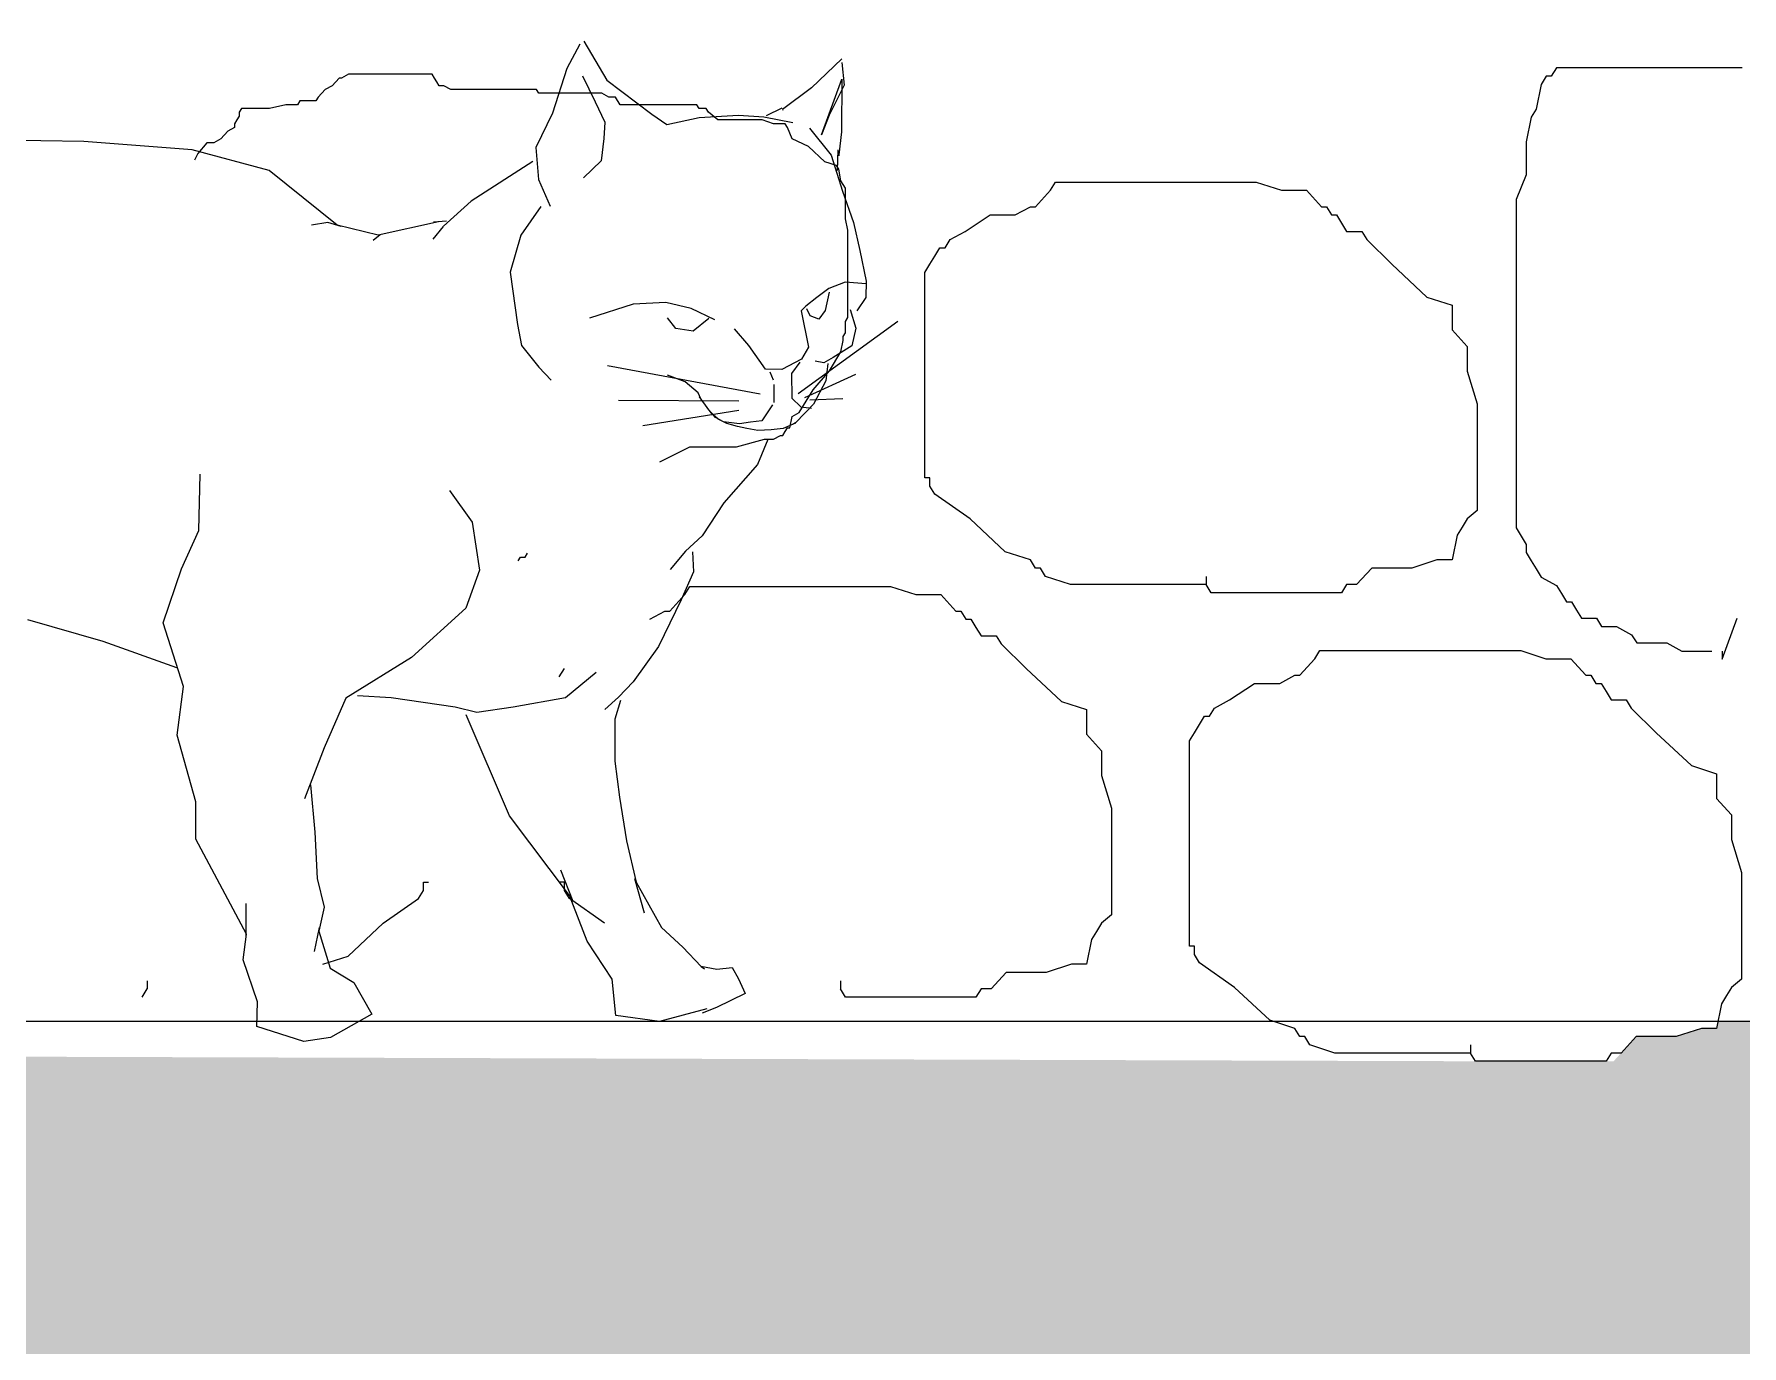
# Model space of a CAD drawing. Header units: centimetres. Extents: x 2280 to 32242, y -4577 to 2534.
# Drawn here: x 29976.5 to 30031.4, y -2743.9 to -2701.7 of the extents above; entities that cross this region are included whole.
import ezdxf

# ---------------------------------------------------------------- set-up
doc = ezdxf.new("R2010")
doc.units = ezdxf.units.CM
doc.layers.add('dim', color=40, linetype='Continuous', lineweight=0)
doc.layers.add('obiekty', color=22, linetype='Continuous', lineweight=5)

msp = doc.modelspace()

# ---------------------------------------------------------------- hatches: boundary and pattern name
at = {"layer": 'dim'}
h = msp.add_hatch(color=7, dxfattribs=at)
h.dxf.hatch_style = 1
edge = h.paths.add_edge_path()
edge.add_line((30407.969, -2698.482), (30469.757, -2759.639))
edge.add_line((30469.757, -2759.639), (30469.757, -2733.458))
edge.add_line((30469.757, -2733.458), (30444.105, -2707.597))
edge.add_spline(control_points=[(30444.105, -2707.597), (30442.899, -2707.235), (30442.12, -2707.182), (30441.723, -2707.401)], knot_values=[35.673287, 35.673287, 35.673287, 35.673287, 41.147763, 41.147763, 41.147763, 41.147763], degree=3, periodic=0)
edge.add_spline(control_points=[(30441.723, -2707.401), (30441.64, -2707.486), (30441.557, -2707.57), (30441.474, -2707.654)], knot_values=[0, 0, 0, 0, 0.301407, 0.301407, 0.301407, 0.301407], degree=3, periodic=0)
edge.add_spline(control_points=[(30441.474, -2707.654), (30441.527, -2707.548), (30441.609, -2707.464), (30441.723, -2707.401)], knot_values=[41.147763, 41.147763, 41.147763, 41.147763, 42.704936, 42.704936, 42.704936, 42.704936], degree=3, periodic=0)
edge.add_spline(control_points=[(30444.105, -2707.597), (30442.899, -2707.235), (30442.12, -2707.182), (30441.723, -2707.401)], knot_values=[35.673287, 35.673287, 35.673287, 35.673287, 41.147763, 41.147763, 41.147763, 41.147763], degree=3, periodic=0)
edge.add_spline(control_points=[(30441.723, -2707.401), (30442.09, -2707.027), (30442.455, -2706.652), (30442.801, -2706.282)], knot_values=[0.301407, 0.301407, 0.301407, 0.301407, 1.642507, 1.642507, 1.642507, 1.642507], degree=3, periodic=0)
edge.add_line((30442.801, -2706.282), (30421.712, -2685.02))
edge.add_spline(control_points=[(30421.712, -2685.02), (30420.716, -2684.757), (30420.058, -2684.735), (30419.703, -2684.931)], knot_values=[36.26063, 36.26063, 36.26063, 36.26063, 41.147763, 41.147763, 41.147763, 41.147763], degree=3, periodic=0)
edge.add_spline(control_points=[(30419.703, -2684.931), (30419.62, -2685.015), (30419.537, -2685.099), (30419.454, -2685.184)], knot_values=[0, 0, 0, 0, 0.301407, 0.301407, 0.301407, 0.301407], degree=3, periodic=0)
edge.add_spline(control_points=[(30419.454, -2685.184), (30419.507, -2685.078), (30419.589, -2684.993), (30419.703, -2684.931)], knot_values=[41.147763, 41.147763, 41.147763, 41.147763, 42.704936, 42.704936, 42.704936, 42.704936], degree=3, periodic=0)
edge.add_spline(control_points=[(30421.712, -2685.02), (30420.716, -2684.757), (30420.058, -2684.735), (30419.703, -2684.931)], knot_values=[36.26063, 36.26063, 36.26063, 36.26063, 41.147763, 41.147763, 41.147763, 41.147763], degree=3, periodic=0)
edge.add_spline(control_points=[(30419.703, -2684.931), (30420.025, -2684.603), (30420.344, -2684.276), (30420.65, -2683.95)], knot_values=[0.301407, 0.301407, 0.301407, 0.301407, 1.474772, 1.474772, 1.474772, 1.474772], degree=3, periodic=0)
edge.add_line((30420.65, -2683.95), (30378.491, -2641.447))
edge.add_spline(control_points=[(30378.491, -2641.447), (30377.285, -2641.086), (30376.507, -2641.033), (30376.109, -2641.252)], knot_values=[35.673287, 35.673287, 35.673287, 35.673287, 41.147763, 41.147763, 41.147763, 41.147763], degree=3, periodic=0)
edge.add_spline(control_points=[(30376.109, -2641.252), (30376.026, -2641.336), (30375.943, -2641.421), (30375.86, -2641.505)], knot_values=[0, 0, 0, 0, 0.301407, 0.301407, 0.301407, 0.301407], degree=3, periodic=0)
edge.add_spline(control_points=[(30375.86, -2641.505), (30375.913, -2641.399), (30375.995, -2641.315), (30376.109, -2641.252)], knot_values=[41.147763, 41.147763, 41.147763, 41.147763, 42.704936, 42.704936, 42.704936, 42.704936], degree=3, periodic=0)
edge.add_spline(control_points=[(30378.491, -2641.447), (30377.285, -2641.086), (30376.507, -2641.033), (30376.109, -2641.252)], knot_values=[35.673287, 35.673287, 35.673287, 35.673287, 41.147763, 41.147763, 41.147763, 41.147763], degree=3, periodic=0)
edge.add_spline(control_points=[(30376.109, -2641.252), (30376.477, -2640.877), (30376.841, -2640.503), (30377.187, -2640.132)], knot_values=[0.301407, 0.301407, 0.301407, 0.301407, 1.642507, 1.642507, 1.642507, 1.642507], degree=3, periodic=0)
edge.add_line((30377.187, -2640.132), (30356.098, -2618.871))
edge.add_spline(control_points=[(30356.098, -2618.871), (30355.102, -2618.607), (30354.444, -2618.586), (30354.089, -2618.782)], knot_values=[36.26063, 36.26063, 36.26063, 36.26063, 41.147763, 41.147763, 41.147763, 41.147763], degree=3, periodic=0)
edge.add_spline(control_points=[(30354.089, -2618.782), (30354.006, -2618.866), (30353.923, -2618.95), (30353.84, -2619.034)], knot_values=[0, 0, 0, 0, 0.301407, 0.301407, 0.301407, 0.301407], degree=3, periodic=0)
edge.add_spline(control_points=[(30353.84, -2619.034), (30353.893, -2618.929), (30353.976, -2618.844), (30354.089, -2618.782)], knot_values=[41.147763, 41.147763, 41.147763, 41.147763, 42.704936, 42.704936, 42.704936, 42.704936], degree=3, periodic=0)
edge.add_spline(control_points=[(30356.098, -2618.871), (30355.102, -2618.607), (30354.444, -2618.586), (30354.089, -2618.782)], knot_values=[36.26063, 36.26063, 36.26063, 36.26063, 41.147763, 41.147763, 41.147763, 41.147763], degree=3, periodic=0)
edge.add_spline(control_points=[(30354.089, -2618.782), (30354.411, -2618.454), (30354.73, -2618.126), (30355.036, -2617.801)], knot_values=[0.301407, 0.301407, 0.301407, 0.301407, 1.474772, 1.474772, 1.474772, 1.474772], degree=3, periodic=0)
edge.add_line((30355.036, -2617.801), (30333.723, -2596.314))
edge.add_spline(control_points=[(30333.723, -2596.314), (30332.924, -2596.135), (30332.38, -2596.14), (30332.069, -2596.311)], knot_values=[36.867268, 36.867268, 36.867268, 36.867268, 41.147763, 41.147763, 41.147763, 41.147763], degree=3, periodic=0)
edge.add_spline(control_points=[(30332.069, -2596.311), (30331.986, -2596.395), (30331.903, -2596.48), (30331.821, -2596.564)], knot_values=[0, 0, 0, 0, 0.301407, 0.301407, 0.301407, 0.301407], degree=3, periodic=0)
edge.add_spline(control_points=[(30331.821, -2596.564), (30331.873, -2596.458), (30331.956, -2596.374), (30332.069, -2596.311)], knot_values=[41.147763, 41.147763, 41.147763, 41.147763, 42.704936, 42.704936, 42.704936, 42.704936], degree=3, periodic=0)
edge.add_spline(control_points=[(30332.069, -2596.311), (30332.38, -2596.14), (30332.924, -2596.135), (30333.723, -2596.314)], knot_values=[36.867268, 36.867268, 36.867268, 36.867268, 41.147763, 41.147763, 41.147763, 41.147763], degree=3, periodic=0)
edge.add_spline(control_points=[(30332.069, -2596.311), (30332.345, -2596.03), (30332.619, -2595.749), (30332.885, -2595.469)], knot_values=[0.301407, 0.301407, 0.301407, 0.301407, 1.308174, 1.308174, 1.308174, 1.308174], degree=3, periodic=0)
edge.add_line((30332.885, -2595.469), (30311.368, -2573.776))
edge.add_spline(control_points=[(30311.368, -2573.776), (30310.749, -2573.669), (30310.315, -2573.694), (30310.049, -2573.841)], knot_values=[37.494954, 37.494954, 37.494954, 37.494954, 41.147763, 41.147763, 41.147763, 41.147763], degree=3, periodic=0)
edge.add_spline(control_points=[(30310.049, -2573.841), (30309.966, -2573.925), (30309.884, -2574.009), (30309.801, -2574.093)], knot_values=[0, 0, 0, 0, 0.301407, 0.301407, 0.301407, 0.301407], degree=3, periodic=0)
edge.add_spline(control_points=[(30309.801, -2574.093), (30309.853, -2573.988), (30309.936, -2573.903), (30310.049, -2573.841)], knot_values=[41.147763, 41.147763, 41.147763, 41.147763, 42.704936, 42.704936, 42.704936, 42.704936], degree=3, periodic=0)
edge.add_line((30310.587, -2572.989), (30289.035, -2551.261))
edge.add_spline(control_points=[(30289.035, -2551.261), (30288.58, -2551.212), (30288.247, -2551.25), (30288.029, -2551.37)], knot_values=[38.145716, 38.145716, 38.145716, 38.145716, 41.147763, 41.147763, 41.147763, 41.147763], degree=3, periodic=0)
edge.add_spline(control_points=[(30288.029, -2551.37), (30287.947, -2551.454), (30287.864, -2551.539), (30287.781, -2551.623)], knot_values=[0, 0, 0, 0, 0.301407, 0.301407, 0.301407, 0.301407], degree=3, periodic=0)
edge.add_spline(control_points=[(30287.781, -2551.623), (30287.834, -2551.517), (30287.916, -2551.433), (30288.029, -2551.37)], knot_values=[41.147763, 41.147763, 41.147763, 41.147763, 42.704936, 42.704936, 42.704936, 42.704936], degree=3, periodic=0)
edge.add_line((30288.455, -2550.676), (30266.726, -2528.77))
edge.add_spline(control_points=[(30266.726, -2528.77), (30266.416, -2528.762), (30266.178, -2528.806), (30266.009, -2528.9)], knot_values=[38.821921, 38.821921, 38.821921, 38.821921, 41.147763, 41.147763, 41.147763, 41.147763], degree=3, periodic=0)
edge.add_spline(control_points=[(30266.009, -2528.9), (30265.927, -2528.984), (30265.844, -2529.068), (30265.761, -2529.152)], knot_values=[0, 0, 0, 0, 0.301407, 0.301407, 0.301407, 0.301407], degree=3, periodic=0)
edge.add_spline(control_points=[(30265.761, -2529.152), (30265.814, -2529.047), (30265.896, -2528.962), (30266.009, -2528.9)], knot_values=[41.147763, 41.147763, 41.147763, 41.147763, 42.704936, 42.704936, 42.704936, 42.704936], degree=3, periodic=0)
edge.add_line((30266.323, -2528.364), (30244.444, -2506.307))
edge.add_spline(control_points=[(30244.444, -2506.307), (30244.259, -2506.323), (30244.107, -2506.364), (30243.99, -2506.429)], knot_values=[39.526363, 39.526363, 39.526363, 39.526363, 41.147763, 41.147763, 41.147763, 41.147763], degree=3, periodic=0)
edge.add_spline(control_points=[(30243.99, -2506.429), (30243.907, -2506.513), (30243.824, -2506.598), (30243.741, -2506.682)], knot_values=[0, 0, 0, 0, 0.301407, 0.301407, 0.301407, 0.301407], degree=3, periodic=0)
edge.add_spline(control_points=[(30243.741, -2506.682), (30243.794, -2506.576), (30243.876, -2506.492), (30243.99, -2506.429)], knot_values=[41.147763, 41.147763, 41.147763, 41.147763, 42.704936, 42.704936, 42.704936, 42.704936], degree=3, periodic=0)
edge.add_line((30244.19, -2506.051), (30222.193, -2483.874))
edge.add_spline(control_points=[(30222.193, -2483.874), (30222.108, -2483.895), (30222.034, -2483.923), (30221.97, -2483.959)], knot_values=[40.262371, 40.262371, 40.262371, 40.262371, 41.147763, 41.147763, 41.147763, 41.147763], degree=3, periodic=0)
edge.add_spline(control_points=[(30221.97, -2483.959), (30221.887, -2484.043), (30221.804, -2484.127), (30221.721, -2484.211)], knot_values=[0, 0, 0, 0, 0.301407, 0.301407, 0.301407, 0.301407], degree=3, periodic=0)
edge.add_spline(control_points=[(30221.721, -2484.211), (30221.774, -2484.106), (30221.856, -2484.021), (30221.97, -2483.959)], knot_values=[41.147763, 41.147763, 41.147763, 41.147763, 42.704936, 42.704936, 42.704936, 42.704936], degree=3, periodic=0)
edge.add_line((30222.058, -2483.738), (30199.975, -2461.475))
edge.add_spline(control_points=[(30199.975, -2461.475), (30199.967, -2461.479), (30199.958, -2461.484), (30199.95, -2461.488)], knot_values=[41.033971, 41.033971, 41.033971, 41.033971, 41.147763, 41.147763, 41.147763, 41.147763], degree=3, periodic=0)
edge.add_spline(control_points=[(30199.95, -2461.488), (30199.867, -2461.572), (30199.784, -2461.657), (30199.701, -2461.741)], knot_values=[0, 0, 0, 0, 0.301407, 0.301407, 0.301407, 0.301407], degree=3, periodic=0)
edge.add_spline(control_points=[(30199.701, -2461.741), (30199.754, -2461.635), (30199.837, -2461.551), (30199.95, -2461.488)], knot_values=[41.147763, 41.147763, 41.147763, 41.147763, 42.704936, 42.704936, 42.704936, 42.704936], degree=3, periodic=0)
edge.add_line((30199.926, -2461.425), (30177.815, -2439.134))
edge.add_spline(control_points=[(30177.815, -2439.134), (30177.771, -2439.18), (30177.726, -2439.225), (30177.682, -2439.27)], knot_values=[0, 0, 0, 0, 0.162292, 0.162292, 0.162292, 0.162292], degree=3, periodic=0)
edge.add_spline(control_points=[(30177.682, -2439.27), (30177.711, -2439.212), (30177.749, -2439.16), (30177.796, -2439.115)], knot_values=[41.846102, 41.846102, 41.846102, 41.846102, 42.704936, 42.704936, 42.704936, 42.704936], degree=3, periodic=0)
edge.add_line((30177.784, -2439.103), (30150.707, -2411.804))
edge.add_line((30150.707, -2411.804), (29994.47, -2504.411))
edge.add_spline(control_points=[(29994.47, -2504.411), (29994.483, -2504.435), (29994.497, -2504.459), (29994.51, -2504.484)], knot_values=[0.301407, 0.301407, 0.301407, 0.301407, 0.372282, 0.372282, 0.372282, 0.372282], degree=3, periodic=0)
edge.add_spline(control_points=[(29994.51, -2504.484), (29994.602, -2504.574), (29994.658, -2504.678), (29994.681, -2504.794)], knot_values=[41.147763, 41.147763, 41.147763, 41.147763, 42.704936, 42.704936, 42.704936, 42.704936], degree=3, periodic=0)
edge.add_spline(control_points=[(30021.256, -2488.534), (30020.562, -2488.323), (30018.81, -2488.29), (30012.865, -2489.111), (30007.076, -2495.881), (29989.547, -2495.076), (29993.419, -2502.493), (29994.47, -2504.411)], knot_values=[0.372282, 0.372282, 0.372282, 0.372282, 6.173436, 8.769154, 17.150754, 33.547828, 39.13485, 39.13485, 39.13485, 39.13485], degree=3, periodic=0)
edge.add_spline(control_points=[(29994.51, -2504.484), (29994.49, -2504.464), (29994.468, -2504.444), (29994.444, -2504.426)], knot_values=[40.806551, 40.806551, 40.806551, 40.806551, 41.147763, 41.147763, 41.147763, 41.147763], degree=3, periodic=0)
edge.add_line((29994.444, -2504.426), (29967.396, -2520.458))
edge.add_line((29967.396, -2520.458), (29963.2, -2520.458))
edge.add_line((29963.2, -2520.458), (29595.775, -2520.458))
edge.add_line((29595.775, -2520.458), (29595.775, -2533.782))
edge.add_line((29595.775, -2533.782), (29604.333, -2533.782))
edge.add_line((29604.333, -2533.782), (29603.414, -2597.87))
edge.add_line((29603.414, -2597.87), (29617.443, -2597.744))
edge.add_line((29617.443, -2597.744), (29618.482, -2533.782))
edge.add_line((29618.482, -2533.782), (29907.673, -2533.782))
edge.add_line((29907.673, -2533.782), (29907.673, -2612.461))
edge.add_line((29907.673, -2612.461), (29926.065, -2612.461))
edge.add_line((29926.065, -2612.461), (29926.065, -2533.782))
edge.add_line((29926.065, -2533.782), (30241.57, -2533.782))
edge.add_line((30241.57, -2533.782), (30378.053, -2668.871))
edge.add_line((30378.053, -2668.871), (30377.984, -2733.458))
edge.add_line((30377.984, -2733.458), (30053.533, -2733.458))
edge.add_line((30053.533, -2733.458), (30052.564, -2733.987))
edge.add_line((30052.564, -2733.987), (30052.079, -2734.515))
edge.add_line((30052.079, -2734.515), (30050.464, -2734.515))
edge.add_line((30050.464, -2734.515), (30049.979, -2734.78))
edge.add_line((30049.979, -2734.78), (30034.308, -2734.78))
edge.add_line((30034.308, -2734.78), (30034.308, -2733.458))
edge.add_line((30034.308, -2733.458), (30030.673, -2733.458))
edge.add_line((30030.673, -2733.458), (30030.628, -2733.682))
edge.add_line((30030.628, -2733.682), (30030.143, -2733.682))
edge.add_line((30030.143, -2733.682), (30029.335, -2733.946))
edge.add_line((30029.335, -2733.946), (30028.043, -2733.946))
edge.add_line((30028.043, -2733.946), (30027.316, -2734.739))
edge.add_line((30027.316, -2734.739), (30022.873, -2734.739))
edge.add_line((30022.873, -2734.739), (29931.988, -2734.453))
edge.add_line((29931.988, -2734.453), (29932.102, -2734.515))
edge.add_line((29932.102, -2734.515), (29930.486, -2734.515))
edge.add_line((29930.486, -2734.515), (29615.237, -2733.458))
edge.add_line((29615.237, -2733.458), (29616.928, -2629.391))
edge.add_line((29616.928, -2629.391), (29602.962, -2629.391))
edge.add_line((29602.962, -2629.391), (29601.47, -2733.458))
edge.add_line((29601.47, -2733.458), (29562.214, -2760.622))
edge.add_line((29562.214, -2760.622), (29574.741, -2765.768))
edge.add_line((29574.741, -2765.768), (29623.395, -2753.013))
edge.add_line((29623.395, -2753.013), (29711.2, -2753.013))
edge.add_line((29711.2, -2753.013), (29711.2, -2778.087))
edge.add_line((29711.2, -2778.087), (29731.215, -2778.087))
edge.add_line((29731.215, -2778.087), (29731.215, -2753.013))
edge.add_line((29731.215, -2753.013), (29907.673, -2753.013))
edge.add_line((29907.673, -2753.013), (29907.673, -2963.458))
edge.add_line((29907.673, -2963.458), (29761.2, -2963.458))
edge.add_line((29761.2, -2963.458), (29590.766, -2963.458))
edge.add_line((29590.766, -2963.458), (29599.709, -2979.005))
edge.add_line((29599.709, -2979.005), (29567.369, -3002.753))
edge.add_line((29567.369, -3002.753), (29591.129, -3002.753))
edge.add_line((29591.129, -3002.753), (29714.94, -2991.828))
edge.add_line((29714.94, -2991.828), (29761.773, -2991.685))
edge.add_line((29761.773, -2991.685), (29788.021, -3007.426))
edge.add_line((29788.021, -3007.426), (29870.349, -3013.219))
edge.add_line((29870.349, -3013.219), (29974.07, -2999.285))
edge.add_line((29974.07, -2999.285), (30068.294, -2999.285))
edge.add_line((30068.294, -2999.285), (30118.023, -2987.513))
edge.add_line((30118.023, -2987.513), (30224.678, -3009.095))
edge.add_line((30224.678, -3009.095), (30335.64, -3019.688))
edge.add_line((30335.64, -3019.688), (30407.511, -2963.814))
edge.add_spline(control_points=[(30407.511, -2963.814), (30407.664, -2963.645), (30407.817, -2963.475), (30407.969, -2963.305)], knot_values=[0.41129, 0.41129, 0.41129, 0.41129, 1.095678, 1.095678, 1.095678, 1.095678], degree=3, periodic=0)
edge.add_line((30407.969, -2963.305), (30407.969, -2698.482))
edge = h.paths.add_edge_path(flags=16)
edge.add_line((30377.735, -2963.458), (30048.046, -2963.458))
edge.add_ellipse((30046.241, -2956.867), major_axis=(-0.725, 7.876), ratio=0.286851, start_angle=184.0247, end_angle=211.717, ccw=False)
edge.add_ellipse((30046.241, -2956.867), major_axis=(-0.725, 7.876), ratio=0.286851, start_angle=145.26, end_angle=184.0247)
edge.add_ellipse((30046.659, -2963.885), major_axis=(1.182, 0.109), ratio=0.76963, start_angle=239.4815, end_angle=289.0119, ccw=False)
edge.add_spline(control_points=[(30045.188, -2963.458), (30045.253, -2963.588), (30045.32, -2963.71), (30045.45, -2963.93), (30045.512, -2964.028), (30045.639, -2964.21), (30045.704, -2964.295), (30045.792, -2964.4), (30045.814, -2964.426), (30045.837, -2964.451)], knot_values=[2.511922, 2.511922, 2.511922, 2.511922, 2.59654, 2.59654, 2.67338, 2.67338, 2.75022, 2.75022, 2.776096, 2.776096, 2.776096, 2.776096], degree=3, periodic=0)
edge.add_ellipse((30040.126, -2987.469), major_axis=(30.002, 2.76), ratio=0.76963, start_angle=75.0057, end_angle=78.2937)
edge.add_ellipse((30043.867, -2964.193), major_axis=(0.305, 0.028), ratio=0.76963, start_angle=224.4393, end_angle=326.5905, ccw=False)
edge.add_ellipse((30045.436, -2961.977), major_axis=(3.494, 0.321), ratio=0.76963, start_angle=218.8051, end_angle=229.563)
edge.add_ellipse((30042.049, -2968.006), major_axis=(4.984, 0.458), ratio=0.76963, start_angle=70.7704, end_angle=86.6871)
edge.add_ellipse((30045.132, -2936.028), major_axis=(36.307, 3.34), ratio=0.76963, start_angle=255.0873, end_angle=260.9907, ccw=False)
edge.add_ellipse((30036.642, -2973.327), major_axis=(12.22, 1.124), ratio=0.76963, start_angle=78.305, end_angle=82.8106)
edge.add_ellipse((30036.99, -2963.647), major_axis=(0.43, 0.04), ratio=0.76963, start_angle=224.289, end_angle=314.5377, ccw=False)
edge.add_ellipse((30046.237, -2959.007), major_axis=(11.175, 1.028), ratio=0.76963, start_angle=204.1063, end_angle=206.9122, ccw=False)
edge.add_ellipse((30036.033, -2959.267), major_axis=(5.935, 0.546), ratio=0.76963, start_angle=260.6095, end_angle=271.7047, ccw=False)
edge.add_ellipse((30036.87, -2947.827), major_axis=(20.692, 1.903), ratio=0.76963, start_angle=251.8928, end_angle=262.1051, ccw=False)
edge.add_ellipse((30030.368, -2972.008), major_axis=(10.946, 1.007), ratio=0.76963, start_angle=78.2841, end_angle=85.4406)
edge.add_line((30030.466, -2963.531), (30029.884, -2963.584))
edge.add_ellipse((30051.611, -2956.632), major_axis=(23.07, 2.122), ratio=0.76963, start_angle=179.1726, end_angle=195.6257)
edge.add_line((30029.834, -2963.458), (29987.522, -2963.458))
edge.add_line((29987.522, -2963.458), (29987.522, -2963.509))
edge.add_line((29987.522, -2963.509), (29982.055, -2963.504))
edge.add_line((29982.055, -2963.504), (29926.065, -2963.458))
edge.add_line((29926.065, -2963.458), (29926.065, -2873.458))
edge.add_line((29926.065, -2873.458), (29926.065, -2753.013))
edge.add_line((29926.065, -2753.013), (30377.962, -2753.013))
edge.add_line((30377.962, -2753.013), (30377.735, -2963.458))
h.paths.add_polyline_path([(30374.699, -2957.057), (30313.402, -2957.069), (30314.1, -2792.974), (30311.645, -2792.993), (30309.702, -2957.07), (30248.723, -2957.081), (30248.868, -2923.011), (30245.442, -2923.008), (30245.038, -2957.082), (30202.526, -2957.09), (30203.22, -2793.859), (30200.79, -2793.878), (30198.857, -2957.091), (30142.163, -2957.101), (30143.454, -2794.336), (30374.699, -2792.49)], flags=0)
h.paths.add_polyline_path([(30347.832, -2888.942), (30345.881, -2890.548), (30343.873, -2890.605), (30341.118, -2890.146), (30340.094, -2888.882), (30340.487, -2888.77), (30342.036, -2889.802), (30343.471, -2890.146), (30344.733, -2890.146), (30345.996, -2889.745), (30347.201, -2888.942)], flags=0)
edge = h.paths.add_edge_path(flags=17)
edge.add_spline(control_points=[(30021.256, -2488.534), (30020.562, -2488.323), (30018.81, -2488.29), (30012.865, -2489.111), (30007.076, -2495.881), (29989.547, -2495.076), (29993.419, -2502.493), (29994.47, -2504.411)], knot_values=[0.372282, 0.372282, 0.372282, 0.372282, 6.173436, 8.769154, 17.150754, 33.547828, 39.13485, 39.13485, 39.13485, 39.13485], degree=3, periodic=0)
edge.add_line((29994.47, -2504.411), (30021.256, -2488.534))
h.paths.add_polyline_path([(30137.639, -2448.206), (30055.824, -2496.7), (30055.824, -2520.458), (30137.639, -2520.458)], flags=16)
h.paths.add_polyline_path([(30055.824, -2496.7), (30015.742, -2520.458), (30055.824, -2520.458)], flags=16)
h.paths.add_polyline_path([(30148.568, -2441.728), (30137.639, -2448.206), (30137.639, -2520.458), (30228.109, -2520.458)], flags=16)

# ---------------------------------------------------------------- linework, layer by layer
msp.add_lwpolyline([(30241.57, -2733.458), (30241.57, -2533.782), (30378.053, -2668.871), (30377.984, -2733.458), (29615.237, -2733.458)], dxfattribs=at)
at = {"layer": 'obiekty'}
for p, q in [((29994.054, -2702.007), (29993.627, -2702.792)), ((29994.174, -2701.913), (29994.917, -2703.166)), ((30002.48, -2702.485), (30001.503, -2703.416)), ((30002.486, -2702.602), (30002.553, -2703.332)), ((29986.306, -2703.102), (29986.081, -2703.346)), ((29986.38, -2703.102), (29986.306, -2703.102)), ((29986.605, -2702.979), (29986.38, -2703.102)), ((29989.296, -2702.979), (29986.605, -2702.979)), ((29989.371, -2703.102), (29989.296, -2702.979)), ((29989.446, -2703.224), (29989.371, -2703.102)), ((29989.52, -2703.346), (29989.446, -2703.224)), ((29993.627, -2702.792), (29993.17, -2704.225)), ((29994.135, -2703.03), (29994.548, -2703.86)), ((29994.917, -2703.166), (29996.366, -2704.266)), ((30001.824, -2704.925), (30002.481, -2703.131)), ((30002.481, -2703.131), (30002.471, -2704.834)), ((30025.152, -2703.039), (30024.99, -2703.304)), ((30025.313, -2703.039), (30025.152, -2703.039)), ((30025.475, -2702.775), (30025.313, -2703.039)), ((30031.452, -2702.775), (30025.475, -2702.775)), ((29985.633, -2703.713), (29985.558, -2703.835)), ((29985.857, -2703.468), (29985.633, -2703.713)), ((29986.081, -2703.346), (29985.857, -2703.468)), ((29989.67, -2703.346), (29989.52, -2703.346)), ((29989.894, -2703.468), (29989.67, -2703.346)), ((29992.66, -2703.468), (29989.894, -2703.468)), ((29992.735, -2703.591), (29992.66, -2703.468)), ((29994.754, -2703.591), (29992.735, -2703.591)), ((29994.978, -2703.713), (29994.754, -2703.591)), ((29995.202, -2703.713), (29994.978, -2703.713)), ((29995.352, -2703.958), (29995.202, -2703.713)), ((30001.503, -2703.416), (30000.575, -2704.109)), ((30002.553, -2703.332), (30002.073, -2704.296)), ((30024.99, -2703.304), (30024.829, -2704.097)), ((29983.091, -2704.325), (29983.016, -2704.447)), ((29983.166, -2704.08), (29983.091, -2704.202)), ((29983.091, -2704.202), (29983.091, -2704.325)), ((29984.063, -2704.08), (29983.166, -2704.08)), ((29984.586, -2703.958), (29984.063, -2704.08)), ((29984.96, -2703.958), (29984.586, -2703.958)), ((29985.035, -2703.835), (29984.96, -2703.958)), ((29985.558, -2703.835), (29985.035, -2703.835)), ((29993.17, -2704.225), (29992.635, -2705.338)), ((29994.548, -2703.86), (29994.859, -2704.52)), ((29997.819, -2703.958), (29995.352, -2703.958)), ((29996.366, -2704.266), (29996.847, -2704.594)), ((29997.894, -2704.08), (29997.819, -2703.958)), ((29997.89, -2704.364), (29999.158, -2704.299)), ((29998.118, -2704.08), (29997.894, -2704.08)), ((29998.193, -2704.202), (29998.118, -2704.08)), ((29998.492, -2704.447), (29998.193, -2704.202)), ((29999.158, -2704.299), (29999.967, -2704.346)), ((30000.551, -2704.066), (30000.05, -2704.319)), ((30000.575, -2704.109), (30000.577, -2704.138)), ((30002.073, -2704.296), (30001.824, -2704.925)), ((30024.829, -2704.097), (30024.667, -2704.361)), ((29982.717, -2704.814), (29982.493, -2705.058)), ((29982.941, -2704.692), (29982.717, -2704.814)), ((29983.016, -2704.447), (29982.941, -2704.569)), ((29982.941, -2704.569), (29982.941, -2704.692)), ((29994.859, -2704.52), (29994.823, -2705.05)), ((29996.847, -2704.594), (29997.89, -2704.364)), ((29999.912, -2704.447), (29998.492, -2704.447)), ((30000.286, -2704.569), (29999.912, -2704.447)), ((29999.967, -2704.346), (30000.906, -2704.532)), ((30000.66, -2704.569), (30000.286, -2704.569)), ((30000.734, -2704.692), (30000.66, -2704.569)), ((30000.884, -2705.058), (30000.734, -2704.692)), ((30001.442, -2704.71), (30002.135, -2705.585)), ((30002.471, -2704.834), (30002.383, -2705.572)), ((30024.667, -2704.361), (30024.505, -2705.154)), ((29978.083, -2705.145), (29974.546, -2705.092)), ((29981.569, -2705.407), (29978.083, -2705.145)), ((29984.051, -2706.072), (29981.569, -2705.407)), ((29982.044, -2705.181), (29981.755, -2705.531)), ((29982.269, -2705.181), (29982.044, -2705.181)), ((29982.493, -2705.058), (29982.269, -2705.181)), ((29992.635, -2705.338), (29992.716, -2706.361)), ((29994.823, -2705.05), (29994.733, -2705.759)), ((30001.407, -2705.303), (30000.884, -2705.058)), ((30001.931, -2705.792), (30001.407, -2705.303)), ((30001.824, -2704.925), (30001.824, -2704.925)), ((30002.354, -2705.409), (30002.33, -2706.08)), ((30024.505, -2705.154), (30024.505, -2706.211)), ((29981.755, -2705.531), (29981.647, -2705.746)), ((29992.533, -2705.784), (29990.549, -2707.059)), ((29994.733, -2705.759), (29994.171, -2706.316)), ((30002.304, -2705.915), (30001.931, -2705.792)), ((30002.135, -2705.585), (30002.502, -2706.74)), ((30002.379, -2706.037), (30002.304, -2705.915)), ((30002.383, -2705.572), (30002.384, -2705.601)), ((29986.245, -2707.838), (29984.051, -2706.072)), ((29992.716, -2706.361), (29993.099, -2707.222)), ((30002.454, -2706.404), (30002.379, -2706.037)), ((30002.603, -2706.648), (30002.454, -2706.404)), ((30009.193, -2706.713), (30009.355, -2706.449)), ((30009.355, -2706.449), (30015.817, -2706.449)), ((30015.817, -2706.449), (30016.625, -2706.713)), ((30024.505, -2706.211), (30024.182, -2707.004)), ((29990.549, -2707.059), (29989.658, -2707.868)), ((30002.502, -2706.74), (30002.861, -2707.749)), ((30002.603, -2707.627), (30002.603, -2706.648)), ((30008.709, -2707.242), (30009.193, -2706.713)), ((30016.625, -2706.713), (30017.433, -2706.713)), ((30017.433, -2706.713), (30017.917, -2707.242)), ((30024.182, -2707.004), (30024.182, -2717.576)), ((29992.79, -2707.238), (29992.152, -2708.151)), ((30006.447, -2708.035), (30007.255, -2707.506)), ((30007.255, -2707.506), (30008.062, -2707.506)), ((30008.062, -2707.506), (30008.547, -2707.242)), ((30008.547, -2707.242), (30008.709, -2707.242)), ((30017.917, -2707.242), (30018.079, -2707.242)), ((30018.079, -2707.242), (30018.24, -2707.506)), ((30018.24, -2707.506), (30018.402, -2707.506)), ((30018.402, -2707.506), (30018.564, -2707.77)), ((29985.938, -2707.744), (29985.415, -2707.831)), ((29986.374, -2707.879), (29985.938, -2707.744)), ((29987.563, -2708.152), (29986.245, -2707.838)), ((29987.62, -2708.142), (29987.394, -2708.326)), ((29989.496, -2707.73), (29987.563, -2708.152)), ((29989.648, -2707.875), (29989.314, -2708.283)), ((29989.76, -2707.71), (29989.336, -2707.741)), ((29992.152, -2708.151), (29991.807, -2709.343)), ((30002.678, -2707.994), (30002.603, -2707.627)), ((30002.678, -2710.807), (30002.678, -2707.994)), ((30002.861, -2707.749), (30003.06, -2708.648)), ((30005.962, -2708.299), (30006.447, -2708.035)), ((30018.564, -2707.77), (30018.725, -2708.035)), ((30018.725, -2708.035), (30019.21, -2708.035)), ((30019.21, -2708.035), (30019.371, -2708.299)), ((30003.06, -2708.648), (30003.263, -2709.636)), ((30005.478, -2708.827), (30005.639, -2708.563)), ((30005.639, -2708.563), (30005.801, -2708.563)), ((30005.801, -2708.563), (30005.962, -2708.299)), ((30019.371, -2708.299), (30020.179, -2709.092)), ((30005.154, -2709.356), (30005.316, -2709.092)), ((30005.316, -2709.092), (30005.478, -2708.827)), ((30020.179, -2709.092), (30021.31, -2710.149)), ((29991.807, -2709.343), (29992.045, -2711.033)), ((30002.583, -2709.671), (30002.065, -2709.873)), ((30003.267, -2709.724), (30002.583, -2709.671)), ((30003.263, -2709.636), (30003.258, -2710.164)), ((30003.263, -2709.636), (30003.263, -2709.636)), ((30005.154, -2715.964), (30005.154, -2709.356)), ((29996.816, -2710.319), (29995.764, -2710.373)), ((29997.631, -2710.512), (29996.816, -2710.319)), ((30001.676, -2710.158), (30001.318, -2710.44)), ((30002.065, -2709.873), (30001.676, -2710.158)), ((30002.071, -2709.99), (30001.945, -2710.584)), ((30003.258, -2710.164), (30002.968, -2710.59)), ((30021.31, -2710.149), (30022.118, -2710.413)), ((29995.764, -2710.373), (29994.36, -2710.826)), ((29997.136, -2711.154), (29996.871, -2710.815)), ((29998.394, -2710.884), (29997.631, -2710.512)), ((29998.205, -2710.835), (29997.698, -2711.242)), ((30001.318, -2710.44), (30001.17, -2710.594)), ((30001.17, -2710.594), (30001.413, -2711.756)), ((30001.457, -2710.756), (30001.353, -2710.526)), ((30001.741, -2710.859), (30001.457, -2710.756)), ((30001.945, -2710.584), (30001.741, -2710.859)), ((30002.603, -2710.929), (30002.678, -2710.807)), ((30002.749, -2710.543), (30002.934, -2711.15)), ((30022.118, -2710.413), (30022.118, -2711.206)), ((29992.045, -2711.033), (29992.17, -2711.702)), ((29997.698, -2711.242), (29997.136, -2711.154)), ((29999.488, -2711.708), (29999.028, -2711.174)), ((30001.079, -2713.253), (30004.286, -2710.923)), ((30002.529, -2711.419), (30002.603, -2711.296)), ((30002.529, -2711.541), (30002.529, -2711.419)), ((30002.603, -2711.296), (30002.603, -2710.929)), ((30002.934, -2711.15), (30002.806, -2711.714)), ((30022.118, -2711.206), (30022.602, -2711.735)), ((29992.17, -2711.702), (29992.732, -2712.407)), ((30000.022, -2712.473), (29999.488, -2711.708)), ((30001.413, -2711.756), (30001.184, -2712.149)), ((30002.08, -2712.519), (30002.454, -2711.908)), ((30002.806, -2711.714), (30002.205, -2712.097)), ((30002.454, -2711.908), (30002.529, -2711.541)), ((30022.602, -2711.735), (30022.602, -2712.528)), ((29992.732, -2712.407), (29993.124, -2712.827)), ((29999.854, -2713.274), (29994.945, -2712.365)), ((30000.549, -2712.475), (30000.022, -2712.473)), ((30000.278, -2712.82), (30000.176, -2712.562)), ((30001.184, -2712.149), (30000.549, -2712.475)), ((30001.126, -2712.24), (30000.865, -2712.606)), ((30001.557, -2713.131), (30002.08, -2712.519)), ((30001.903, -2712.259), (30001.621, -2712.215)), ((30002.205, -2712.097), (30001.903, -2712.259)), ((30002.028, -2712.282), (30001.962, -2712.843)), ((30022.602, -2712.528), (30022.926, -2713.585)), ((29997.436, -2712.87), (29996.868, -2712.664)), ((29997.857, -2713.23), (29997.436, -2712.87)), ((30000.293, -2712.958), (30000.291, -2713.545)), ((30000.865, -2712.606), (30000.873, -2713.398)), ((30001.286, -2713.376), (30002.935, -2712.625)), ((30001.962, -2712.843), (30001.565, -2713.597)), ((29999.164, -2713.502), (29995.296, -2713.471)), ((29997.94, -2713.42), (29997.857, -2713.23)), ((29998.197, -2713.779), (29997.896, -2713.359)), ((30000.254, -2713.619), (29999.907, -2714.126)), ((30000.873, -2713.398), (30001.165, -2713.676)), ((30001.565, -2713.597), (30001.004, -2714.184)), ((30001.108, -2713.865), (30001.557, -2713.131)), ((30001.452, -2713.452), (30002.511, -2713.415)), ((30022.926, -2713.585), (30022.926, -2717.021)), ((29999.162, -2713.801), (29996.075, -2714.288)), ((29998.412, -2714.019), (29998.197, -2713.779)), ((29998.497, -2714.081), (29998.252, -2713.857)), ((29998.672, -2714.158), (29998.412, -2714.019)), ((29998.782, -2714.216), (29998.497, -2714.081)), ((29999.186, -2714.228), (29998.672, -2714.158)), ((29999.12, -2714.318), (29998.782, -2714.216)), ((29999.546, -2714.172), (29999.186, -2714.228)), ((29999.907, -2714.126), (29999.546, -2714.172)), ((30000.992, -2714.207), (30000.592, -2714.378)), ((30000.809, -2714.354), (30000.884, -2713.987)), ((30000.884, -2713.987), (30001.108, -2713.865)), ((30001.004, -2714.184), (30000.909, -2714.242)), ((30001.165, -2713.676), (30001.509, -2713.718)), ((29999.09, -2714.966), (29999.987, -2714.721)), ((29999.428, -2714.381), (29999.12, -2714.318)), ((29999.778, -2714.445), (29999.428, -2714.381)), ((30000.1, -2714.729), (29999.768, -2715.539)), ((30000.209, -2714.417), (29999.778, -2714.445)), ((29999.987, -2714.721), (30000.286, -2714.721)), ((30000.592, -2714.378), (30000.209, -2714.417)), ((30000.286, -2714.721), (30000.51, -2714.599)), ((30000.51, -2714.599), (30000.585, -2714.599)), ((30000.585, -2714.599), (30000.66, -2714.476)), ((30000.66, -2714.476), (30000.734, -2714.354)), ((30000.734, -2714.354), (30000.809, -2714.354)), ((29996.623, -2715.455), (29997.594, -2714.966)), ((29997.594, -2714.966), (29999.09, -2714.966)), ((29981.794, -2717.664), (29981.829, -2715.842)), ((29999.768, -2715.539), (29998.681, -2716.768)), ((29989.855, -2716.37), (29990.587, -2717.389)), ((30005.316, -2715.964), (30005.154, -2715.964)), ((30005.316, -2716.228), (30005.316, -2715.964)), ((30005.478, -2716.492), (30005.316, -2716.228)), ((29998.681, -2716.768), (29997.988, -2717.831)), ((30006.608, -2717.285), (30005.478, -2716.492)), ((29990.587, -2717.389), (29990.817, -2718.933)), ((30007.739, -2718.343), (30006.608, -2717.285)), ((30022.602, -2717.285), (30022.441, -2717.55)), ((30022.926, -2717.021), (30022.602, -2717.285)), ((29981.234, -2718.896), (29981.794, -2717.664)), ((29997.988, -2717.831), (29997.454, -2718.328)), ((30022.279, -2717.814), (30022.118, -2718.607)), ((30022.441, -2717.55), (30022.279, -2717.814)), ((30024.182, -2717.576), (30024.344, -2717.841)), ((30024.344, -2717.841), (30024.505, -2718.105)), ((29992.062, -2718.635), (29992.137, -2718.513)), ((29992.137, -2718.513), (29992.286, -2718.513)), ((29992.286, -2718.513), (29992.361, -2718.39)), ((29997.454, -2718.328), (29996.956, -2718.911)), ((29997.672, -2718.346), (29997.704, -2718.991)), ((30008.547, -2718.607), (30007.739, -2718.343)), ((30008.709, -2718.871), (30008.547, -2718.607)), ((30021.633, -2718.607), (30020.825, -2718.871)), ((30022.118, -2718.607), (30021.633, -2718.607)), ((30024.505, -2718.105), (30024.505, -2718.369)), ((30024.505, -2718.369), (30024.667, -2718.634)), ((29980.636, -2720.629), (29981.234, -2718.896)), ((29990.817, -2718.933), (29990.381, -2720.159)), ((29997.704, -2718.991), (29997.313, -2719.891)), ((30008.87, -2718.871), (30008.709, -2718.871)), ((30009.032, -2719.136), (30008.87, -2718.871)), ((30009.84, -2719.4), (30009.032, -2719.136)), ((30014.202, -2719.136), (30014.202, -2719.4)), ((30019.533, -2718.871), (30019.048, -2719.4)), ((30020.825, -2718.871), (30019.533, -2718.871)), ((30024.667, -2718.634), (30024.829, -2718.898)), ((30024.829, -2718.898), (30024.99, -2719.162)), ((30024.99, -2719.162), (30025.475, -2719.427)), ((29997.428, -2719.724), (29997.59, -2719.459)), ((29997.59, -2719.459), (30004.052, -2719.459)), ((30004.052, -2719.459), (30004.86, -2719.724)), ((30014.202, -2719.4), (30009.84, -2719.4)), ((30014.363, -2719.664), (30014.202, -2719.4)), ((30018.564, -2719.664), (30014.363, -2719.664)), ((30018.725, -2719.4), (30018.564, -2719.664)), ((30019.048, -2719.4), (30018.725, -2719.4)), ((30025.475, -2719.427), (30025.636, -2719.691)), ((30025.636, -2719.691), (30025.798, -2719.955)), ((29990.381, -2720.159), (29988.629, -2721.745)), ((29996.297, -2720.517), (29996.782, -2720.252)), ((29997.313, -2719.891), (29996.581, -2721.396)), ((29996.782, -2720.252), (29996.944, -2720.252)), ((29996.944, -2720.252), (29997.428, -2719.724)), ((30004.86, -2719.724), (30005.668, -2719.724)), ((30005.668, -2719.724), (30006.152, -2720.252)), ((30006.152, -2720.252), (30006.314, -2720.252)), ((30006.314, -2720.252), (30006.475, -2720.517)), ((30025.798, -2719.955), (30025.959, -2719.955)), ((30025.959, -2719.955), (30026.121, -2720.22)), ((30026.121, -2720.22), (30026.283, -2720.484)), ((29978.712, -2721.227), (29976.29, -2720.529)), ((29981.294, -2722.679), (29980.636, -2720.629)), ((30006.475, -2720.517), (30006.637, -2720.517)), ((30006.637, -2720.517), (30006.798, -2720.781)), ((30006.798, -2720.781), (30006.96, -2721.045)), ((30026.283, -2720.484), (30026.767, -2720.484)), ((30026.767, -2720.484), (30026.929, -2720.748)), ((30026.929, -2720.748), (30027.414, -2720.748)), ((30027.414, -2720.748), (30027.898, -2721.012)), ((30030.806, -2721.805), (30031.291, -2720.484)), ((29981.079, -2722.074), (29978.712, -2721.227)), ((30006.96, -2721.045), (30007.445, -2721.045)), ((30007.445, -2721.045), (30007.606, -2721.31)), ((30007.606, -2721.31), (30008.414, -2722.103)), ((30027.898, -2721.012), (30028.06, -2721.277)), ((30028.06, -2721.277), (30029.029, -2721.277)), ((30029.029, -2721.277), (30029.514, -2721.541)), ((29988.629, -2721.745), (29986.522, -2723.057)), ((29996.581, -2721.396), (29995.767, -2722.524)), ((30017.219, -2722.316), (30017.703, -2721.788)), ((30017.703, -2721.788), (30017.865, -2721.523)), ((30017.865, -2721.523), (30024.327, -2721.523)), ((30024.327, -2721.523), (30025.135, -2721.788)), ((30025.135, -2721.788), (30025.943, -2721.788)), ((30025.943, -2721.788), (30026.427, -2722.316)), ((30029.514, -2721.541), (30030.483, -2721.541)), ((30030.806, -2721.541), (30030.806, -2721.805)), ((29993.389, -2722.367), (29993.551, -2722.103)), ((29994.575, -2722.233), (29993.591, -2723.046)), ((30008.414, -2722.103), (30009.545, -2723.16)), ((30016.572, -2722.581), (30017.057, -2722.316)), ((30017.057, -2722.316), (30017.219, -2722.316)), ((30026.427, -2722.316), (30026.589, -2722.316)), ((30026.589, -2722.316), (30026.75, -2722.581)), ((29981.092, -2724.245), (29981.294, -2722.679)), ((29987.979, -2723.041), (29986.89, -2722.979)), ((29995.767, -2722.524), (29995.295, -2723.018)), ((30014.957, -2723.109), (30015.765, -2722.581)), ((30015.765, -2722.581), (30016.572, -2722.581)), ((30026.75, -2722.581), (30026.912, -2722.581)), ((30026.912, -2722.581), (30027.074, -2722.845)), ((30027.074, -2722.845), (30027.235, -2723.109)), ((29986.522, -2723.057), (29985.824, -2724.648)), ((29990.04, -2723.346), (29987.979, -2723.041)), ((29990.73, -2723.516), (29990.04, -2723.346)), ((29991.9, -2723.339), (29990.73, -2723.516)), ((29993.591, -2723.046), (29991.9, -2723.339)), ((29995.295, -2723.018), (29994.85, -2723.422)), ((29995.363, -2723.132), (29995.175, -2723.728)), ((30009.545, -2723.16), (30010.353, -2723.424)), ((30010.353, -2723.424), (30010.353, -2724.217)), ((30014.311, -2723.638), (30014.472, -2723.374)), ((30014.472, -2723.374), (30014.957, -2723.109)), ((30027.235, -2723.109), (30027.72, -2723.109)), ((30027.72, -2723.109), (30027.881, -2723.374)), ((30027.881, -2723.374), (30028.689, -2724.166)), ((29991.791, -2726.837), (29990.393, -2723.592)), ((29995.175, -2723.728), (29995.179, -2725.078)), ((30013.826, -2724.166), (30013.987, -2723.902)), ((30013.987, -2723.902), (30014.149, -2723.638)), ((30014.149, -2723.638), (30014.311, -2723.638)), ((29981.692, -2726.387), (29981.092, -2724.245)), ((29985.824, -2724.648), (29985.192, -2726.295)), ((30010.353, -2724.217), (30010.837, -2724.746)), ((30013.664, -2724.431), (30013.826, -2724.166)), ((30013.664, -2731.039), (30013.664, -2724.431)), ((30028.689, -2724.166), (30029.82, -2725.224)), ((29995.179, -2725.078), (29995.328, -2726.245)), ((30010.837, -2724.746), (30010.837, -2725.539)), ((30010.837, -2725.539), (30011.16, -2726.596)), ((30029.82, -2725.224), (30030.628, -2725.488)), ((30030.628, -2725.488), (30030.628, -2726.281)), ((29985.387, -2725.845), (29985.523, -2727.364)), ((29995.328, -2726.245), (29995.552, -2727.642)), ((30030.628, -2726.281), (30031.112, -2726.81)), ((29981.689, -2727.59), (29981.692, -2726.387)), ((29993.715, -2729.409), (29991.791, -2726.837)), ((30011.16, -2726.596), (30011.16, -2730.032)), ((30031.112, -2726.81), (30031.112, -2727.603)), ((29985.523, -2727.364), (29985.595, -2728.857)), ((29983.326, -2730.647), (29981.689, -2727.59)), ((29995.552, -2727.642), (29995.865, -2728.976)), ((30031.112, -2727.603), (30031.436, -2728.66)), ((29985.595, -2728.857), (29985.827, -2729.785)), ((29989.015, -2729.239), (29989.015, -2728.975)), ((29989.015, -2728.975), (29989.176, -2728.975)), ((29993.551, -2728.975), (29993.389, -2728.975)), ((29993.839, -2729.6), (29993.442, -2728.587)), ((29993.551, -2729.239), (29993.551, -2728.975)), ((29995.811, -2728.856), (29996.121, -2729.964)), ((29995.865, -2728.976), (29996.68, -2730.431)), ((30031.436, -2728.66), (30031.436, -2732.096)), ((29987.722, -2730.296), (29988.853, -2729.503)), ((29988.853, -2729.503), (29989.015, -2729.239)), ((29993.712, -2729.503), (29993.551, -2729.239)), ((29994.843, -2730.296), (29993.712, -2729.503)), ((29994.283, -2730.877), (29993.715, -2729.409)), ((29983.308, -2730.697), (29983.316, -2729.664)), ((29985.827, -2729.785), (29985.647, -2730.557)), ((30011.16, -2730.032), (30010.837, -2730.296)), ((29983.211, -2731.474), (29983.326, -2730.647)), ((29985.659, -2730.436), (29985.497, -2731.206)), ((29985.647, -2730.557), (29986.015, -2731.741)), ((29986.591, -2731.353), (29987.722, -2730.296)), ((29996.68, -2730.431), (29997.362, -2731.071)), ((30010.676, -2730.56), (30010.514, -2730.825)), ((30010.837, -2730.296), (30010.676, -2730.56)), ((29995.087, -2732.098), (29994.283, -2730.877)), ((29997.362, -2731.071), (29997.95, -2731.687)), ((30010.514, -2730.825), (30010.353, -2731.618)), ((30013.826, -2731.039), (30013.664, -2731.039)), ((30013.826, -2731.303), (30013.826, -2731.039)), ((29983.681, -2732.83), (29983.211, -2731.474)), ((29985.784, -2731.618), (29986.591, -2731.353)), ((29986.015, -2731.741), (29986.782, -2732.201)), ((29997.941, -2731.68), (29998.457, -2731.78)), ((29997.95, -2731.687), (29998.061, -2731.768)), ((29998.457, -2731.78), (29998.952, -2731.724)), ((29998.952, -2731.724), (29999.155, -2732.083)), ((30009.868, -2731.618), (30009.06, -2731.882)), ((30010.353, -2731.618), (30009.868, -2731.618)), ((30013.987, -2731.567), (30013.826, -2731.303)), ((30015.118, -2732.36), (30013.987, -2731.567)), ((29980.129, -2732.146), (29980.129, -2732.411)), ((29986.782, -2732.201), (29987.359, -2733.228)), ((29995.206, -2733.266), (29995.087, -2732.098)), ((29999.155, -2732.083), (29999.367, -2732.559)), ((30002.436, -2732.146), (30002.436, -2732.411)), ((30007.768, -2731.882), (30007.283, -2732.411)), ((30009.06, -2731.882), (30007.768, -2731.882)), ((30031.436, -2732.096), (30031.112, -2732.36)), ((29979.968, -2732.675), (29980.129, -2732.411)), ((29983.657, -2733.624), (29983.681, -2732.83)), ((29999.367, -2732.559), (29998.444, -2733.01)), ((30002.598, -2732.675), (30002.436, -2732.411)), ((30006.798, -2732.675), (30002.598, -2732.675)), ((30006.96, -2732.411), (30006.798, -2732.675)), ((30007.283, -2732.411), (30006.96, -2732.411)), ((30016.249, -2733.417), (30015.118, -2732.36)), ((30030.789, -2732.889), (30030.628, -2733.682)), ((30030.951, -2732.624), (30030.789, -2732.889)), ((30031.112, -2732.36), (30030.951, -2732.624)), ((29987.359, -2733.228), (29986.031, -2733.971)), ((29996.61, -2733.458), (29995.206, -2733.266)), ((29998.141, -2733.057), (29996.61, -2733.458)), ((29998.444, -2733.01), (29997.989, -2733.191)), ((30017.057, -2733.682), (30016.249, -2733.417)), ((29985.169, -2734.104), (29983.657, -2733.624)), ((29986.031, -2733.971), (29985.169, -2734.104)), ((30017.219, -2733.946), (30017.057, -2733.682)), ((30017.38, -2733.946), (30017.219, -2733.946)), ((30017.542, -2734.21), (30017.38, -2733.946)), ((30028.043, -2733.946), (30027.558, -2734.475)), ((30029.335, -2733.946), (30028.043, -2733.946)), ((30030.143, -2733.682), (30029.335, -2733.946)), ((30030.628, -2733.682), (30030.143, -2733.682)), ((30018.349, -2734.475), (30017.542, -2734.21)), ((30022.712, -2734.475), (30018.349, -2734.475)), ((30022.712, -2734.21), (30022.712, -2734.475)), ((30022.873, -2734.739), (30022.712, -2734.475)), ((30027.235, -2734.475), (30027.074, -2734.739)), ((30027.558, -2734.475), (30027.235, -2734.475)), ((30027.074, -2734.739), (30022.873, -2734.739))]:
    msp.add_line(p, q, dxfattribs=at)

doc.saveas('drawing.dxf')
